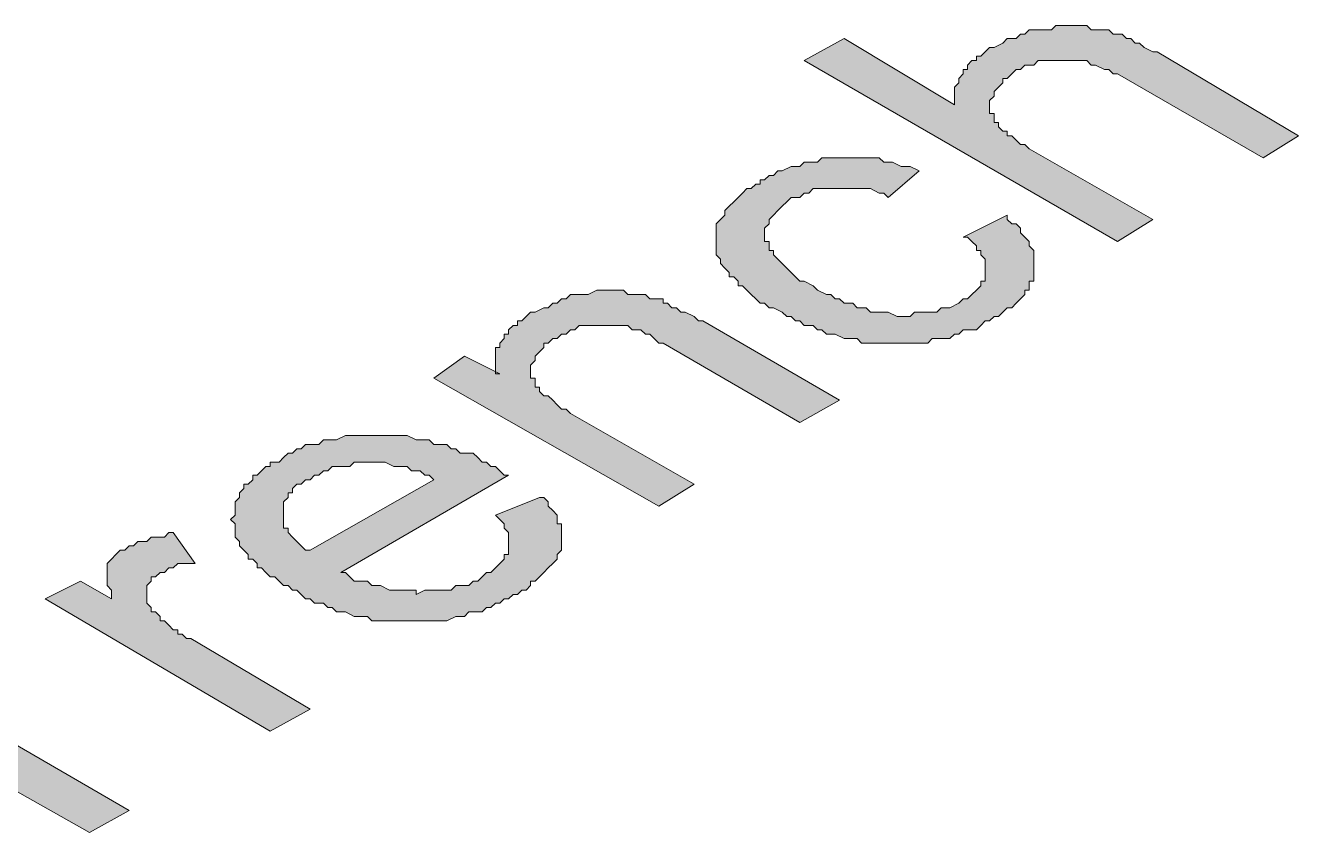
# Model space of a CAD drawing. Header units: inches. Extents: x -430764 to 256483, y 7374 to 217374.
# Drawn here: x 128881 to 134829, y 39908 to 43681 of the extents above; entities that cross this region are included whole.
import ezdxf

# ---------------------------------------------------------------- set-up
doc = ezdxf.new("R2010")
doc.units = ezdxf.units.IN
doc.header["$MEASUREMENT"] = 0
doc.layers.add('Background Stuff', color=252, linetype='Continuous', lineweight=5)
doc.layers.add('Layer 1', color=7, linetype='Continuous')

# ---------------------------------------------------------------- blocks, each defined once
blk = doc.blocks.new('block 3')
at = {"layer": 'Layer 1'}
h = blk.add_hatch(color=255, dxfattribs=at)
h.dxf.hatch_style = 2
h.paths.add_polyline_path([(792.783, -717.471), (785.464, -713.244), (786.392, -712.729), (788.969, -714.276), (788.969, -714.173), (788.969, -714.07), (788.969, -713.967), (788.969, -713.863), (789.071, -713.76), (789.071, -713.657), (789.174, -713.555), (789.174, -713.451), (789.277, -713.451), (789.277, -713.349), (789.38, -713.244), (789.484, -713.244), (789.484, -713.142), (789.587, -713.142), (789.69, -713.039), (789.793, -712.936), (789.896, -712.936), (790.101, -712.833), (790.206, -712.729), (790.308, -712.729), (790.412, -712.729), (790.514, -712.626), (790.618, -712.626), (790.72, -712.522), (790.927, -712.522), (791.029, -712.522), (791.235, -712.522), (791.339, -712.421), (791.546, -712.421), (791.648, -712.421), (791.751, -712.421), (791.957, -712.421), (792.061, -712.421), (792.164, -712.522), (792.268, -712.522), (792.37, -712.522), (792.474, -712.522), (792.575, -712.522), (792.678, -712.626), (792.783, -712.626), (792.885, -712.626), (792.988, -712.729), (793.091, -712.729), (793.195, -712.833), (793.297, -712.833), (793.4, -712.936), (793.606, -713.039), (793.71, -713.039), (797.009, -714.997), (796.184, -715.513), (792.783, -713.555), (792.678, -713.555), (792.575, -713.451), (792.474, -713.451), (792.268, -713.349), (792.164, -713.349), (792.061, -713.244), (791.957, -713.244), (791.854, -713.244), (791.751, -713.244), (791.546, -713.244), (791.442, -713.244), (791.235, -713.244), (791.133, -713.244), (791.029, -713.244), (790.927, -713.244), (790.823, -713.349), (790.618, -713.349), (790.514, -713.451), (790.412, -713.451), (790.308, -713.555), (790.206, -713.657), (790.101, -713.657), (790.101, -713.76), (789.999, -713.863), (789.896, -713.967), (789.896, -714.07), (789.793, -714.173), (789.793, -714.276), (789.793, -714.378), (789.793, -714.481), (789.896, -714.481), (789.896, -714.586), (789.896, -714.688), (789.999, -714.688), (789.999, -714.791), (790.101, -714.894), (790.206, -714.894), (790.206, -714.997), (790.308, -714.997), (790.412, -715.1), (790.514, -715.203), (790.618, -715.203), (790.72, -715.307), (793.606, -716.955)])
h = blk.add_hatch(color=255, dxfattribs=at)
h.dxf.hatch_style = 2
h.paths.add_polyline_path([(789.174, -717.368), (790.206, -716.854), (790.206, -716.955), (790.308, -717.059), (790.412, -717.059), (790.514, -717.161), (790.514, -717.266), (790.618, -717.368), (790.72, -717.471), (790.72, -717.574), (790.823, -717.677), (790.823, -717.78), (790.823, -717.884), (790.823, -717.986), (790.823, -718.09), (790.823, -718.193), (790.823, -718.296), (790.823, -718.398), (790.72, -718.398), (790.72, -718.503), (790.72, -718.605), (790.618, -718.605), (790.618, -718.709), (790.514, -718.812), (790.412, -718.914), (790.308, -719.018), (790.206, -719.018), (790.101, -719.121), (789.999, -719.225), (789.896, -719.225), (789.793, -719.326), (789.69, -719.326), (789.587, -719.43), (789.484, -719.532), (789.38, -719.532), (789.174, -719.532), (789.071, -719.636), (788.969, -719.636), (788.865, -719.738), (788.762, -719.738), (788.556, -719.738), (788.452, -719.738), (788.35, -719.843), (788.246, -719.843), (788.041, -719.843), (787.937, -719.843), (787.835, -719.843), (787.73, -719.843), (787.523, -719.843), (787.422, -719.843), (787.319, -719.843), (787.216, -719.843), (787.113, -719.843), (787.01, -719.843), (786.803, -719.843), (786.7, -719.738), (786.597, -719.738), (786.494, -719.738), (786.392, -719.738), (786.185, -719.636), (786.081, -719.636), (785.979, -719.636), (785.875, -719.532), (785.772, -719.532), (785.669, -719.43), (785.464, -719.43), (785.359, -719.326), (785.258, -719.326), (785.154, -719.225), (785.052, -719.225), (784.947, -719.121), (784.742, -719.018), (784.639, -719.018), (784.536, -718.914), (784.433, -718.914), (784.33, -718.812), (784.226, -718.709), (784.123, -718.605), (784.02, -718.503), (783.917, -718.503), (783.917, -718.398), (783.815, -718.296), (783.711, -718.296), (783.711, -718.193), (783.609, -718.09), (783.504, -717.986), (783.504, -717.884), (783.402, -717.78), (783.402, -717.677), (783.402, -717.574), (783.402, -717.471), (783.402, -717.368), (783.402, -717.266), (783.402, -717.161), (783.402, -717.059), (783.504, -716.955), (783.609, -716.854), (783.609, -716.749), (783.711, -716.647), (783.815, -716.543), (783.917, -716.44), (784.02, -716.337), (784.123, -716.234), (784.226, -716.234), (784.33, -716.132), (784.433, -716.132), (784.433, -716.028), (784.536, -716.028), (784.639, -715.926), (784.742, -715.926), (784.845, -715.821), (784.947, -715.821), (785.154, -715.719), (785.258, -715.719), (785.359, -715.719), (785.464, -715.616), (785.566, -715.616), (785.772, -715.616), (785.875, -715.513), (785.979, -715.513), (786.081, -715.513), (786.185, -715.513), (786.288, -715.513), (786.392, -715.513), (786.494, -715.513), (786.597, -715.513), (786.803, -715.513), (786.907, -715.513), (787.01, -715.513), (787.216, -715.513), (787.319, -715.616), (787.422, -715.616), (787.523, -715.616), (787.73, -715.719), (787.835, -715.719), (787.937, -715.719), (788.143, -715.821), (787.422, -716.44), (787.319, -716.337), (787.216, -716.337), (787.01, -716.234), (786.907, -716.234), (786.803, -716.234), (786.597, -716.234), (786.494, -716.234), (786.392, -716.234), (786.288, -716.234), (786.185, -716.234), (786.081, -716.234), (785.979, -716.234), (785.772, -716.234), (785.669, -716.234), (785.566, -716.337), (785.464, -716.337), (785.359, -716.44), (785.258, -716.44), (785.154, -716.44), (785.052, -716.543), (784.947, -716.647), (784.845, -716.749), (784.742, -716.854), (784.639, -716.955), (784.639, -717.059), (784.536, -717.161), (784.536, -717.266), (784.536, -717.368), (784.536, -717.471), (784.639, -717.471), (784.639, -717.574), (784.639, -717.677), (784.742, -717.677), (784.742, -717.78), (784.845, -717.884), (784.947, -717.986), (785.052, -718.09), (785.154, -718.193), (785.258, -718.296), (785.359, -718.398), (785.464, -718.398), (785.669, -718.503), (785.772, -718.605), (785.979, -718.709), (786.081, -718.709), (786.185, -718.812), (786.288, -718.812), (786.392, -718.914), (786.597, -718.914), (786.7, -719.018), (786.803, -719.018), (786.907, -719.018), (787.01, -719.121), (787.113, -719.121), (787.216, -719.121), (787.319, -719.121), (787.422, -719.121), (787.629, -719.225), (787.73, -719.225), (787.937, -719.225), (788.041, -719.121), (788.143, -719.121), (788.35, -719.121), (788.452, -719.121), (788.556, -719.121), (788.658, -719.018), (788.762, -719.018), (788.865, -719.018), (789.071, -718.914), (789.174, -718.812), (789.277, -718.812), (789.38, -718.709), (789.484, -718.605), (789.587, -718.503), (789.587, -718.398), (789.69, -718.398), (789.69, -718.296), (789.69, -718.193), (789.69, -718.09), (789.69, -717.986), (789.69, -717.884), (789.587, -717.78), (789.587, -717.677), (789.484, -717.677), (789.484, -717.574), (789.38, -717.471), (789.277, -717.368)])
h = blk.add_hatch(color=255, dxfattribs=at)
h.dxf.hatch_style = 2
h.paths.add_polyline_path([(782.062, -723.656), (776.806, -720.667), (777.526, -720.151), (778.351, -720.563), (778.248, -720.563), (778.248, -720.461), (778.248, -720.357), (778.248, -720.254), (778.248, -720.151), (778.248, -720.048), (778.248, -719.945), (778.351, -719.945), (778.351, -719.843), (778.455, -719.738), (778.455, -719.636), (778.557, -719.636), (778.557, -719.532), (778.661, -719.43), (778.763, -719.43), (778.763, -719.326), (778.865, -719.326), (778.969, -719.225), (779.071, -719.121), (779.176, -719.121), (779.382, -719.018), (779.484, -719.018), (779.588, -718.914), (779.69, -718.914), (779.794, -718.812), (779.897, -718.812), (780, -718.709), (780.206, -718.709), (780.31, -718.709), (780.412, -718.709), (780.619, -718.605), (780.721, -718.605), (780.825, -718.605), (781.031, -718.605), (781.134, -718.605), (781.238, -718.605), (781.34, -718.709), (781.442, -718.709), (781.648, -718.709), (781.753, -718.709), (781.855, -718.812), (781.959, -718.812), (782.165, -718.812), (782.165, -718.914), (782.268, -718.914), (782.371, -719.018), (782.475, -719.018), (782.577, -719.121), (782.681, -719.121), (782.887, -719.225), (782.99, -719.326), (783.092, -719.326), (786.288, -721.182), (785.359, -721.697), (782.165, -719.843), (782.062, -719.843), (781.959, -719.738), (781.855, -719.636), (781.753, -719.636), (781.648, -719.532), (781.546, -719.532), (781.442, -719.532), (781.34, -719.43), (781.238, -719.43), (781.134, -719.43), (781.031, -719.43), (780.927, -719.43), (780.721, -719.43), (780.619, -719.43), (780.515, -719.43), (780.31, -719.43), (780.206, -719.43), (780.104, -719.532), (780, -719.532), (779.897, -719.636), (779.794, -719.636), (779.69, -719.738), (779.588, -719.738), (779.484, -719.843), (779.382, -719.843), (779.382, -719.945), (779.278, -720.048), (779.176, -720.151), (779.176, -720.254), (779.071, -720.357), (779.071, -720.461), (779.071, -720.563), (779.071, -720.667), (779.176, -720.667), (779.176, -720.77), (779.176, -720.873), (779.278, -720.873), (779.278, -720.976), (779.382, -721.08), (779.484, -721.08), (779.588, -721.182), (779.69, -721.286), (779.794, -721.389), (779.897, -721.389), (780, -721.491), (782.887, -723.141)])
h = blk.add_hatch(color=255, dxfattribs=at)
h.dxf.hatch_style = 2
h.paths.add_polyline_path([(773.917, -724.687), (776.806, -723.037), (776.701, -722.935), (776.6, -722.935), (776.494, -722.831), (776.288, -722.831), (776.187, -722.729), (776.084, -722.729), (775.98, -722.729), (775.878, -722.729), (775.671, -722.625), (775.567, -722.625), (775.361, -722.625), (775.259, -722.625), (775.052, -722.625), (774.949, -722.625), (774.846, -722.729), (774.743, -722.729), (774.536, -722.729), (774.435, -722.729), (774.33, -722.831), (774.229, -722.831), (774.124, -722.935), (774.022, -722.935), (773.917, -723.037), (773.815, -723.037), (773.711, -723.141), (773.609, -723.141), (773.507, -723.244), (773.507, -723.347), (773.403, -723.347), (773.403, -723.45), (773.301, -723.552), (773.301, -723.656), (773.301, -723.759), (773.301, -723.863), (773.301, -723.965), (773.301, -724.068), (773.301, -724.171), (773.403, -724.171), (773.403, -724.274), (773.507, -724.378), (773.609, -724.48), (773.711, -724.584), (773.815, -724.687)])
h.paths.add_polyline_path([(778.248, -723.863), (779.278, -723.45), (779.382, -723.45), (779.484, -723.552), (779.484, -723.656), (779.588, -723.759), (779.69, -723.863), (779.69, -723.965), (779.69, -724.068), (779.794, -724.068), (779.794, -724.171), (779.794, -724.274), (779.794, -724.378), (779.794, -724.48), (779.794, -724.584), (779.794, -724.687), (779.69, -724.789), (779.69, -724.893), (779.588, -724.997), (779.484, -725.1), (779.382, -725.202), (779.278, -725.306), (779.176, -725.408), (779.071, -725.408), (779.071, -725.512), (778.969, -725.615), (778.865, -725.615), (778.763, -725.718), (778.661, -725.718), (778.557, -725.821), (778.455, -725.821), (778.351, -725.924), (778.248, -725.924), (778.144, -726.027), (778.042, -726.027), (777.938, -726.129), (777.732, -726.129), (777.629, -726.129), (777.526, -726.234), (777.423, -726.234), (777.32, -726.234), (777.113, -726.336), (777.012, -726.336), (776.907, -726.336), (776.806, -726.336), (776.6, -726.336), (776.494, -726.336), (776.393, -726.336), (776.187, -726.336), (776.084, -726.336), (775.878, -726.336), (775.773, -726.336), (775.671, -726.336), (775.567, -726.336), (775.361, -726.336), (775.259, -726.234), (775.155, -726.234), (775.052, -726.234), (774.949, -726.234), (774.743, -726.129), (774.64, -726.129), (774.536, -726.129), (774.435, -726.027), (774.33, -726.027), (774.229, -725.924), (774.022, -725.924), (773.917, -725.821), (773.815, -725.821), (773.711, -725.718), (773.609, -725.615), (773.507, -725.615), (773.403, -725.512), (773.301, -725.512), (773.196, -725.408), (773.094, -725.306), (772.99, -725.306), (772.888, -725.202), (772.784, -725.1), (772.682, -725.1), (772.682, -724.997), (772.578, -724.893), (772.475, -724.893), (772.475, -724.789), (772.372, -724.687), (772.269, -724.584), (772.269, -724.48), (772.166, -724.378), (772.166, -724.274), (772.166, -724.171), (772.166, -724.068), (772.062, -723.965), (772.166, -723.863), (772.166, -723.759), (772.166, -723.656), (772.166, -723.552), (772.269, -723.45), (772.269, -723.347), (772.372, -723.244), (772.372, -723.141), (772.475, -723.141), (772.578, -723.037), (772.578, -722.935), (772.682, -722.935), (772.784, -722.831), (772.888, -722.729), (772.99, -722.729), (772.99, -722.625), (773.094, -722.625), (773.196, -722.625), (773.301, -722.522), (773.403, -722.42), (773.507, -722.42), (773.609, -722.315), (773.711, -722.315), (773.815, -722.213), (773.917, -722.213), (774.124, -722.213), (774.229, -722.109), (774.33, -722.109), (774.435, -722.109), (774.536, -722.109), (774.743, -722.007), (774.846, -722.007), (774.949, -722.007), (775.052, -722.007), (775.259, -722.007), (775.361, -722.007), (775.567, -722.007), (775.773, -722.007), (775.878, -722.007), (775.98, -722.007), (776.084, -722.007), (776.187, -722.007), (776.393, -722.109), (776.494, -722.109), (776.6, -722.109), (776.701, -722.109), (776.806, -722.213), (777.012, -722.213), (777.113, -722.213), (777.217, -722.315), (777.32, -722.315), (777.423, -722.42), (777.526, -722.42), (777.732, -722.42), (777.836, -722.522), (777.938, -722.625), (778.042, -722.625), (778.144, -722.729), (778.248, -722.729), (778.351, -722.831), (778.455, -722.935), (778.557, -722.935), (774.64, -725.202), (774.743, -725.202), (774.846, -725.306), (774.949, -725.408), (775.052, -725.408), (775.259, -725.408), (775.361, -725.512), (775.465, -725.512), (775.567, -725.512), (775.773, -725.615), (775.878, -725.615), (775.98, -725.615), (776.084, -725.615), (776.187, -725.615), (776.393, -725.615), (776.393, -725.718), (776.6, -725.615), (776.701, -725.615), (776.806, -725.615), (777.012, -725.615), (777.113, -725.615), (777.217, -725.615), (777.32, -725.512), (777.423, -725.512), (777.629, -725.512), (777.732, -725.408), (777.836, -725.408), (777.938, -725.306), (778.042, -725.202), (778.144, -725.202), (778.248, -725.1), (778.351, -724.997), (778.455, -724.893), (778.455, -724.789), (778.557, -724.789), (778.557, -724.687), (778.557, -724.584), (778.557, -724.48), (778.557, -724.378), (778.557, -724.274), (778.455, -724.171), (778.455, -724.068), (778.351, -723.965)])
h = blk.add_hatch(color=255, dxfattribs=at)
h.dxf.hatch_style = 2
h.paths.add_polyline_path([(772.99, -728.913), (767.733, -725.821), (768.558, -725.408), (769.28, -725.821), (769.28, -725.718), (769.28, -725.615), (769.177, -725.512), (769.177, -725.408), (769.177, -725.306), (769.177, -725.202), (769.177, -725.1), (769.177, -724.997), (769.28, -724.893), (769.383, -724.789), (769.485, -724.687), (769.59, -724.687), (769.691, -724.584), (769.796, -724.584), (769.897, -724.48), (770.001, -724.48), (770.104, -724.48), (770.207, -724.378), (770.311, -724.378), (770.517, -724.378), (770.619, -724.274), (770.724, -724.274), (771.238, -724.997), (771.134, -724.997), (771.032, -724.997), (770.826, -724.997), (770.724, -725.1), (770.619, -725.1), (770.517, -725.202), (770.413, -725.202), (770.311, -725.306), (770.207, -725.306), (770.207, -725.408), (770.104, -725.512), (770.104, -725.615), (770.104, -725.718), (770.104, -725.821), (770.104, -725.924), (770.207, -726.027), (770.207, -726.129), (770.311, -726.129), (770.413, -726.234), (770.413, -726.336), (770.517, -726.336), (770.619, -726.44), (770.724, -726.542), (770.826, -726.542), (770.826, -726.646), (770.93, -726.646), (771.032, -726.748), (771.134, -726.748), (773.917, -728.397)])
h = blk.add_hatch(color=255, dxfattribs=at)
h.dxf.hatch_style = 2
h.paths.add_polyline_path([(768.765, -731.283), (762.373, -727.677), (760.003, -729.018), (759.075, -728.501), (764.848, -725.202), (765.672, -725.718), (763.301, -727.058), (769.691, -730.768)])
at = {"layer": 'Layer 1', "color": 255, "lineweight": 0}
for points in [[(792.783, -717.471), (785.464, -713.244), (786.392, -712.729), (788.969, -714.276), (788.969, -714.173), (788.969, -714.07), (788.969, -713.967), (788.969, -713.863), (789.071, -713.76), (789.071, -713.657), (789.174, -713.555), (789.174, -713.451), (789.277, -713.451), (789.277, -713.349), (789.38, -713.244), (789.484, -713.244), (789.484, -713.142), (789.587, -713.142), (789.69, -713.039), (789.793, -712.936), (789.896, -712.936), (790.101, -712.833), (790.206, -712.729), (790.308, -712.729), (790.412, -712.729), (790.514, -712.626), (790.618, -712.626), (790.72, -712.522), (790.927, -712.522), (791.029, -712.522), (791.235, -712.522), (791.339, -712.421), (791.546, -712.421), (791.648, -712.421), (791.751, -712.421), (791.957, -712.421), (792.061, -712.421), (792.164, -712.522), (792.268, -712.522), (792.37, -712.522), (792.474, -712.522), (792.575, -712.522), (792.678, -712.626), (792.783, -712.626), (792.885, -712.626), (792.988, -712.729), (793.091, -712.729), (793.195, -712.833), (793.297, -712.833), (793.4, -712.936), (793.606, -713.039), (793.71, -713.039), (797.009, -714.997), (796.184, -715.513), (792.783, -713.555), (792.678, -713.555), (792.575, -713.451), (792.474, -713.451), (792.268, -713.349), (792.164, -713.349), (792.061, -713.244), (791.957, -713.244), (791.854, -713.244), (791.751, -713.244), (791.546, -713.244), (791.442, -713.244), (791.235, -713.244), (791.133, -713.244), (791.029, -713.244), (790.927, -713.244), (790.823, -713.349), (790.618, -713.349), (790.514, -713.451), (790.412, -713.451), (790.308, -713.555), (790.206, -713.657), (790.101, -713.657), (790.101, -713.76), (789.999, -713.863), (789.896, -713.967), (789.896, -714.07), (789.793, -714.173), (789.793, -714.276), (789.793, -714.378), (789.793, -714.481), (789.896, -714.481), (789.896, -714.586), (789.896, -714.688), (789.999, -714.688), (789.999, -714.791), (790.101, -714.894), (790.206, -714.894), (790.206, -714.997), (790.308, -714.997), (790.412, -715.1), (790.514, -715.203), (790.618, -715.203), (790.72, -715.307), (793.606, -716.955), (792.783, -717.471)], [(789.174, -717.368), (790.206, -716.854), (790.206, -716.955), (790.308, -717.059), (790.412, -717.059), (790.514, -717.161), (790.514, -717.266), (790.618, -717.368), (790.72, -717.471), (790.72, -717.574), (790.823, -717.677), (790.823, -717.78), (790.823, -717.884), (790.823, -717.986), (790.823, -718.09), (790.823, -718.193), (790.823, -718.296), (790.823, -718.398), (790.72, -718.398), (790.72, -718.503), (790.72, -718.605), (790.618, -718.605), (790.618, -718.709), (790.514, -718.812), (790.412, -718.914), (790.308, -719.018), (790.206, -719.018), (790.101, -719.121), (789.999, -719.225), (789.896, -719.225), (789.793, -719.326), (789.69, -719.326), (789.587, -719.43), (789.484, -719.532), (789.38, -719.532), (789.174, -719.532), (789.071, -719.636), (788.969, -719.636), (788.865, -719.738), (788.762, -719.738), (788.556, -719.738), (788.452, -719.738), (788.35, -719.843), (788.246, -719.843), (788.041, -719.843), (787.937, -719.843), (787.835, -719.843), (787.73, -719.843), (787.523, -719.843), (787.422, -719.843), (787.319, -719.843), (787.216, -719.843), (787.113, -719.843), (787.01, -719.843), (786.803, -719.843), (786.7, -719.738), (786.597, -719.738), (786.494, -719.738), (786.392, -719.738), (786.185, -719.636), (786.081, -719.636), (785.979, -719.636), (785.875, -719.532), (785.772, -719.532), (785.669, -719.43), (785.464, -719.43), (785.359, -719.326), (785.258, -719.326), (785.154, -719.225), (785.052, -719.225), (784.947, -719.121), (784.742, -719.018), (784.639, -719.018), (784.536, -718.914), (784.433, -718.914), (784.33, -718.812), (784.226, -718.709), (784.123, -718.605), (784.02, -718.503), (783.917, -718.503), (783.917, -718.398), (783.815, -718.296), (783.711, -718.296), (783.711, -718.193), (783.609, -718.09), (783.504, -717.986), (783.504, -717.884), (783.402, -717.78), (783.402, -717.677), (783.402, -717.574), (783.402, -717.471), (783.402, -717.368), (783.402, -717.266), (783.402, -717.161), (783.402, -717.059), (783.504, -716.955), (783.609, -716.854), (783.609, -716.749), (783.711, -716.647), (783.815, -716.543), (783.917, -716.44), (784.02, -716.337), (784.123, -716.234), (784.226, -716.234), (784.33, -716.132), (784.433, -716.132), (784.433, -716.028), (784.536, -716.028), (784.639, -715.926), (784.742, -715.926), (784.845, -715.821), (784.947, -715.821), (785.154, -715.719), (785.258, -715.719), (785.359, -715.719), (785.464, -715.616), (785.566, -715.616), (785.772, -715.616), (785.875, -715.513), (785.979, -715.513), (786.081, -715.513), (786.185, -715.513), (786.288, -715.513), (786.392, -715.513), (786.494, -715.513), (786.597, -715.513), (786.803, -715.513), (786.907, -715.513), (787.01, -715.513), (787.216, -715.513), (787.319, -715.616), (787.422, -715.616), (787.523, -715.616), (787.73, -715.719), (787.835, -715.719), (787.937, -715.719), (788.143, -715.821), (787.422, -716.44), (787.319, -716.337), (787.216, -716.337), (787.01, -716.234), (786.907, -716.234), (786.803, -716.234), (786.597, -716.234), (786.494, -716.234), (786.392, -716.234), (786.288, -716.234), (786.185, -716.234), (786.081, -716.234), (785.979, -716.234), (785.772, -716.234), (785.669, -716.234), (785.566, -716.337), (785.464, -716.337), (785.359, -716.44), (785.258, -716.44), (785.154, -716.44), (785.052, -716.543), (784.947, -716.647), (784.845, -716.749), (784.742, -716.854), (784.639, -716.955), (784.639, -717.059), (784.536, -717.161), (784.536, -717.266), (784.536, -717.368), (784.536, -717.471), (784.639, -717.471), (784.639, -717.574), (784.639, -717.677), (784.742, -717.677), (784.742, -717.78), (784.845, -717.884), (784.947, -717.986), (785.052, -718.09), (785.154, -718.193), (785.258, -718.296), (785.359, -718.398), (785.464, -718.398), (785.669, -718.503), (785.772, -718.605), (785.979, -718.709), (786.081, -718.709), (786.185, -718.812), (786.288, -718.812), (786.392, -718.914), (786.597, -718.914), (786.7, -719.018), (786.803, -719.018), (786.907, -719.018), (787.01, -719.121), (787.113, -719.121), (787.216, -719.121), (787.319, -719.121), (787.422, -719.121), (787.629, -719.225), (787.73, -719.225), (787.937, -719.225), (788.041, -719.121), (788.143, -719.121), (788.35, -719.121), (788.452, -719.121), (788.556, -719.121), (788.658, -719.018), (788.762, -719.018), (788.865, -719.018), (789.071, -718.914), (789.174, -718.812), (789.277, -718.812), (789.38, -718.709), (789.484, -718.605), (789.587, -718.503), (789.587, -718.398), (789.69, -718.398), (789.69, -718.296), (789.69, -718.193), (789.69, -718.09), (789.69, -717.986), (789.69, -717.884), (789.587, -717.78), (789.587, -717.677), (789.484, -717.677), (789.484, -717.574), (789.38, -717.471), (789.277, -717.368), (789.174, -717.368)], [(782.062, -723.656), (776.806, -720.667), (777.526, -720.151), (778.351, -720.563), (778.248, -720.563), (778.248, -720.461), (778.248, -720.357), (778.248, -720.254), (778.248, -720.151), (778.248, -720.048), (778.248, -719.945), (778.351, -719.945), (778.351, -719.843), (778.455, -719.738), (778.455, -719.636), (778.557, -719.636), (778.557, -719.532), (778.661, -719.43), (778.763, -719.43), (778.763, -719.326), (778.865, -719.326), (778.969, -719.225), (779.071, -719.121), (779.176, -719.121), (779.382, -719.018), (779.484, -719.018), (779.588, -718.914), (779.69, -718.914), (779.794, -718.812), (779.897, -718.812), (780, -718.709), (780.206, -718.709), (780.31, -718.709), (780.412, -718.709), (780.619, -718.605), (780.721, -718.605), (780.825, -718.605), (781.031, -718.605), (781.134, -718.605), (781.238, -718.605), (781.34, -718.709), (781.442, -718.709), (781.648, -718.709), (781.753, -718.709), (781.855, -718.812), (781.959, -718.812), (782.165, -718.812), (782.165, -718.914), (782.268, -718.914), (782.371, -719.018), (782.475, -719.018), (782.577, -719.121), (782.681, -719.121), (782.887, -719.225), (782.99, -719.326), (783.092, -719.326), (786.288, -721.182), (785.359, -721.697), (782.165, -719.843), (782.062, -719.843), (781.959, -719.738), (781.855, -719.636), (781.753, -719.636), (781.648, -719.532), (781.546, -719.532), (781.442, -719.532), (781.34, -719.43), (781.238, -719.43), (781.134, -719.43), (781.031, -719.43), (780.927, -719.43), (780.721, -719.43), (780.619, -719.43), (780.515, -719.43), (780.31, -719.43), (780.206, -719.43), (780.104, -719.532), (780, -719.532), (779.897, -719.636), (779.794, -719.636), (779.69, -719.738), (779.588, -719.738), (779.484, -719.843), (779.382, -719.843), (779.382, -719.945), (779.278, -720.048), (779.176, -720.151), (779.176, -720.254), (779.071, -720.357), (779.071, -720.461), (779.071, -720.563), (779.071, -720.667), (779.176, -720.667), (779.176, -720.77), (779.176, -720.873), (779.278, -720.873), (779.278, -720.976), (779.382, -721.08), (779.484, -721.08), (779.588, -721.182), (779.69, -721.286), (779.794, -721.389), (779.897, -721.389), (780, -721.491), (782.887, -723.141), (782.062, -723.656)], [(778.248, -723.863), (779.278, -723.45), (779.382, -723.45), (779.484, -723.552), (779.484, -723.656), (779.588, -723.759), (779.69, -723.863), (779.69, -723.965), (779.69, -724.068), (779.794, -724.068), (779.794, -724.171), (779.794, -724.274), (779.794, -724.378), (779.794, -724.48), (779.794, -724.584), (779.794, -724.687), (779.69, -724.789), (779.69, -724.893), (779.588, -724.997), (779.484, -725.1), (779.382, -725.202), (779.278, -725.306), (779.176, -725.408), (779.071, -725.408), (779.071, -725.512), (778.969, -725.615), (778.865, -725.615), (778.763, -725.718), (778.661, -725.718), (778.557, -725.821), (778.455, -725.821), (778.351, -725.924), (778.248, -725.924), (778.144, -726.027), (778.042, -726.027), (777.938, -726.129), (777.732, -726.129), (777.629, -726.129), (777.526, -726.234), (777.423, -726.234), (777.32, -726.234), (777.113, -726.336), (777.012, -726.336), (776.907, -726.336), (776.806, -726.336), (776.6, -726.336), (776.494, -726.336), (776.393, -726.336), (776.187, -726.336), (776.084, -726.336), (775.878, -726.336), (775.773, -726.336), (775.671, -726.336), (775.567, -726.336), (775.361, -726.336), (775.259, -726.234), (775.155, -726.234), (775.052, -726.234), (774.949, -726.234), (774.743, -726.129), (774.64, -726.129), (774.536, -726.129), (774.435, -726.027), (774.33, -726.027), (774.229, -725.924), (774.022, -725.924), (773.917, -725.821), (773.815, -725.821), (773.711, -725.718), (773.609, -725.615), (773.507, -725.615), (773.403, -725.512), (773.301, -725.512), (773.196, -725.408), (773.094, -725.306), (772.99, -725.306), (772.888, -725.202), (772.784, -725.1), (772.682, -725.1), (772.682, -724.997), (772.578, -724.893), (772.475, -724.893), (772.475, -724.789), (772.372, -724.687), (772.269, -724.584), (772.269, -724.48), (772.166, -724.378), (772.166, -724.274), (772.166, -724.171), (772.166, -724.068), (772.062, -723.965), (772.166, -723.863), (772.166, -723.759), (772.166, -723.656), (772.166, -723.552), (772.269, -723.45), (772.269, -723.347), (772.372, -723.244), (772.372, -723.141), (772.475, -723.141), (772.578, -723.037), (772.578, -722.935), (772.682, -722.935), (772.784, -722.831), (772.888, -722.729), (772.99, -722.729), (772.99, -722.625), (773.094, -722.625), (773.196, -722.625), (773.301, -722.522), (773.403, -722.42), (773.507, -722.42), (773.609, -722.315), (773.711, -722.315), (773.815, -722.213), (773.917, -722.213), (774.124, -722.213), (774.229, -722.109), (774.33, -722.109), (774.435, -722.109), (774.536, -722.109), (774.743, -722.007), (774.846, -722.007), (774.949, -722.007), (775.052, -722.007), (775.259, -722.007), (775.361, -722.007), (775.567, -722.007), (775.773, -722.007), (775.878, -722.007), (775.98, -722.007), (776.084, -722.007), (776.187, -722.007), (776.393, -722.109), (776.494, -722.109), (776.6, -722.109), (776.701, -722.109), (776.806, -722.213), (777.012, -722.213), (777.113, -722.213), (777.217, -722.315), (777.32, -722.315), (777.423, -722.42), (777.526, -722.42), (777.732, -722.42), (777.836, -722.522), (777.938, -722.625), (778.042, -722.625), (778.144, -722.729), (778.248, -722.729), (778.351, -722.831), (778.455, -722.935), (778.557, -722.935), (774.64, -725.202), (774.743, -725.202), (774.846, -725.306), (774.949, -725.408), (775.052, -725.408), (775.259, -725.408), (775.361, -725.512), (775.465, -725.512), (775.567, -725.512), (775.773, -725.615), (775.878, -725.615), (775.98, -725.615), (776.084, -725.615), (776.187, -725.615), (776.393, -725.615), (776.393, -725.718), (776.6, -725.615), (776.701, -725.615), (776.806, -725.615), (777.012, -725.615), (777.113, -725.615), (777.217, -725.615), (777.32, -725.512), (777.423, -725.512), (777.629, -725.512), (777.732, -725.408), (777.836, -725.408), (777.938, -725.306), (778.042, -725.202), (778.144, -725.202), (778.248, -725.1), (778.351, -724.997), (778.455, -724.893), (778.455, -724.789), (778.557, -724.789), (778.557, -724.687), (778.557, -724.584), (778.557, -724.48), (778.557, -724.378), (778.557, -724.274), (778.455, -724.171), (778.455, -724.068), (778.351, -723.965), (778.248, -723.863)], [(773.917, -724.687), (776.806, -723.037), (776.701, -722.935), (776.6, -722.935), (776.494, -722.831), (776.288, -722.831), (776.187, -722.729), (776.084, -722.729), (775.98, -722.729), (775.878, -722.729), (775.671, -722.625), (775.567, -722.625), (775.361, -722.625), (775.259, -722.625), (775.052, -722.625), (774.949, -722.625), (774.846, -722.729), (774.743, -722.729), (774.536, -722.729), (774.435, -722.729), (774.33, -722.831), (774.229, -722.831), (774.124, -722.935), (774.022, -722.935), (773.917, -723.037), (773.815, -723.037), (773.711, -723.141), (773.609, -723.141), (773.507, -723.244), (773.507, -723.347), (773.403, -723.347), (773.403, -723.45), (773.301, -723.552), (773.301, -723.656), (773.301, -723.759), (773.301, -723.863), (773.301, -723.965), (773.301, -724.068), (773.301, -724.171), (773.403, -724.171), (773.403, -724.274), (773.507, -724.378), (773.609, -724.48), (773.711, -724.584), (773.815, -724.687), (773.917, -724.687)], [(772.99, -728.913), (767.733, -725.821), (768.558, -725.408), (769.28, -725.821), (769.28, -725.718), (769.28, -725.615), (769.177, -725.512), (769.177, -725.408), (769.177, -725.306), (769.177, -725.202), (769.177, -725.1), (769.177, -724.997), (769.28, -724.893), (769.383, -724.789), (769.485, -724.687), (769.59, -724.687), (769.691, -724.584), (769.796, -724.584), (769.897, -724.48), (770.001, -724.48), (770.104, -724.48), (770.207, -724.378), (770.311, -724.378), (770.517, -724.378), (770.619, -724.274), (770.724, -724.274), (771.238, -724.997), (771.134, -724.997), (771.032, -724.997), (770.826, -724.997), (770.724, -725.1), (770.619, -725.1), (770.517, -725.202), (770.413, -725.202), (770.311, -725.306), (770.207, -725.306), (770.207, -725.408), (770.104, -725.512), (770.104, -725.615), (770.104, -725.718), (770.104, -725.821), (770.104, -725.924), (770.207, -726.027), (770.207, -726.129), (770.311, -726.129), (770.413, -726.234), (770.413, -726.336), (770.517, -726.336), (770.619, -726.44), (770.724, -726.542), (770.826, -726.542), (770.826, -726.646), (770.93, -726.646), (771.032, -726.748), (771.134, -726.748), (773.917, -728.397), (772.99, -728.913)], [(768.765, -731.283), (762.373, -727.677), (760.003, -729.018), (759.075, -728.501), (764.848, -725.202), (765.672, -725.718), (763.301, -727.058), (769.691, -730.768), (768.765, -731.283)]]:
    blk.add_lwpolyline(points, dxfattribs=at)
blk = doc.blocks.new('Isometric')
at = {"layer": 'Layer 1', "xscale": 200, "yscale": 200, "zscale": 200}
blk.add_blockref('block 3', (-56424.1, 145184.8), dxfattribs=at)

msp = doc.modelspace()

# ---------------------------------------------------------------- block references
at = {"layer": 'Background Stuff'}
msp.add_blockref('Isometric', (31851.58203, 40980.31673), dxfattribs=at)

doc.saveas('drawing.dxf')
